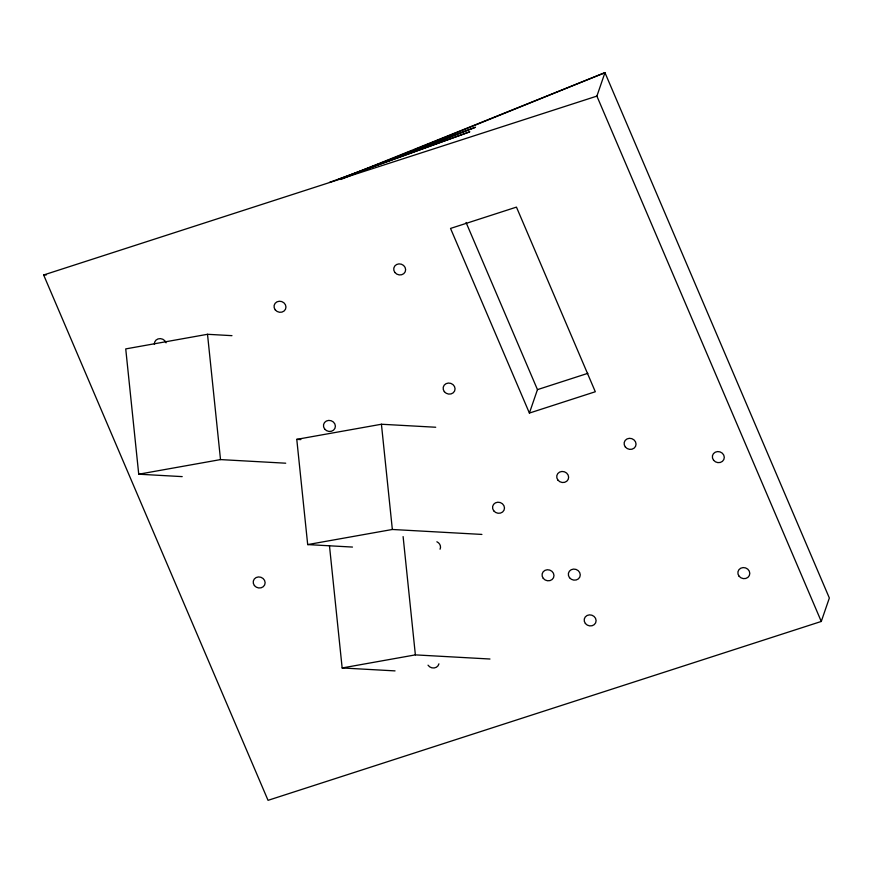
<?xml version="1.0" encoding="UTF-8"?>
<svg xmlns="http://www.w3.org/2000/svg" width="873" height="873" viewBox="0 0 873 873"><rect width="100%" height="100%" fill="white"/><g stroke="black" fill="none" stroke-linecap="round" stroke-linejoin="round"><path stroke-width="1.31" d="M596.892 96.106L43.65 274.984L268.044 800.334L821.275 621.456L596.892 96.106L604.956 72.666L347.967 176.008L475.458 127.272L338.735 179.194L469.827 131.79L329.503 182.37M529.398 413.071L450.533 228.431L516.456 207.119L595.31 391.748L529.398 413.071L537.462 389.631L466.062 222.462M821.275 621.456L829.35 598.016L604.956 72.666L414.086 149.84M340.765 179.478L411.554 150.854M537.462 389.631L587.878 373.328M231.967 335.658L207.512 334.294L125.734 348.905L138.731 474.203L182.195 476.614M352.474 547.065L307.689 544.588L296.776 439.359L381.425 424.245L435.714 427.246M138.731 474.203L220.509 459.591L285.711 463.203M307.689 544.588L392.348 529.475L481.907 534.429M329.459 545.647L342.151 667.965L415.373 654.881L489.971 659.017M43.65 274.984L46.334 274.908M296.776 439.359L300.847 439.588M342.151 667.965L395.043 670.89M403.108 536.6L415.373 654.881M381.425 424.245L392.348 529.475M207.512 334.294L220.509 459.591M438.923 663.84A6.024 5.489 19 0 1 428.032 665.182M436.882 541.773A6.024 5.489 19 0 1 440.057 549.204M154.39 344.409A6.024 5.489 19 0 1 166.034 342.827M493.747 510.836A6.024 5.489 19 0 0 504.016 510.203A6.024 5.489 19 0 0 497.774 502.215A6.024 5.489 19 0 0 493.747 510.836M557.912 480.085A6.024 5.489 19 0 0 568.17 479.452A6.024 5.489 19 0 0 561.939 471.464A6.024 5.489 19 0 0 557.912 480.085M625.308 446.943A6.024 5.489 19 0 0 635.577 446.31A6.024 5.489 19 0 0 629.335 438.322A6.024 5.489 19 0 0 625.308 446.943M713.557 460.202A6.024 5.489 19 0 0 723.826 459.558A6.024 5.489 19 0 0 717.584 451.57A6.024 5.489 19 0 0 713.557 460.202M739.071 576.213A6.024 5.489 19 0 0 749.329 575.569A6.024 5.489 19 0 0 743.098 567.581A6.024 5.489 19 0 0 739.071 576.213M543.257 578.363A6.024 5.489 19 0 0 553.515 577.719A6.024 5.489 19 0 0 547.284 569.742A6.024 5.489 19 0 0 543.257 578.363M585.379 623.486A6.024 5.489 19 0 0 595.637 622.853A6.024 5.489 19 0 0 589.406 614.865A6.024 5.489 19 0 0 585.379 623.486M569.534 577.719A6.024 5.489 19 0 0 579.792 577.075A6.024 5.489 19 0 0 573.561 569.087A6.024 5.489 19 0 0 569.534 577.719M444.335 391.671A6.024 5.489 19 0 0 454.593 391.039A6.024 5.489 19 0 0 448.362 383.051A6.024 5.489 19 0 0 444.335 391.671M394.912 272.507A6.024 5.489 19 0 0 405.17 271.863A6.024 5.489 19 0 0 398.939 263.886A6.024 5.489 19 0 0 394.912 272.507M324.658 429.025A6.024 5.489 19 0 0 334.916 428.392A6.024 5.489 19 0 0 328.685 420.404A6.024 5.489 19 0 0 324.658 429.025M275.235 309.86A6.024 5.489 19 0 0 285.493 309.228A6.024 5.489 19 0 0 279.262 301.24A6.024 5.489 19 0 0 275.235 309.86M254.403 585.554A6.024 5.489 19 0 0 264.661 584.921A6.024 5.489 19 0 0 258.43 576.933A6.024 5.489 19 0 0 254.403 585.554"/></g></svg>
